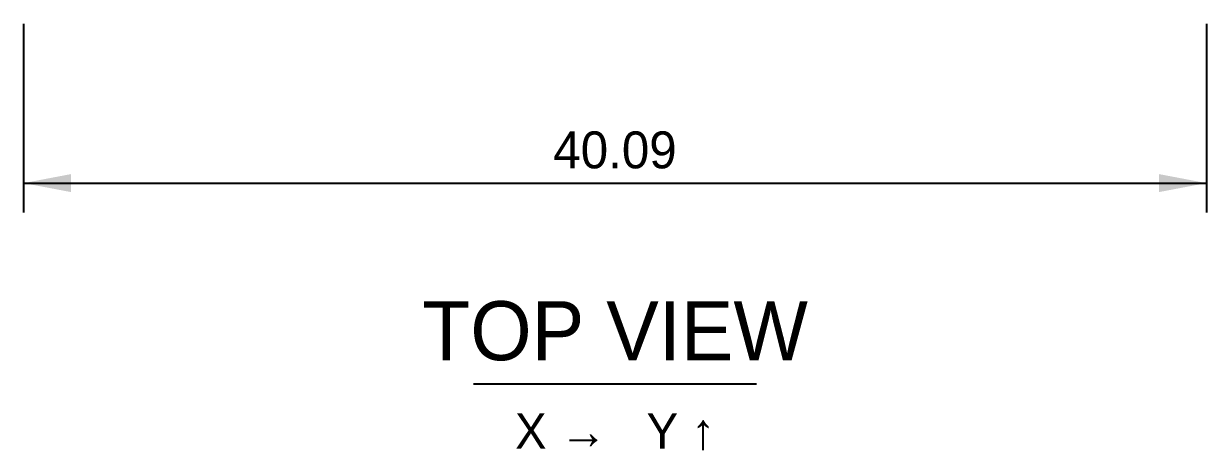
# Model space of a CAD drawing. Header units: millimetres. Extents: x 5 to 601, y 5 to 415.
# Drawn here: x 65.9 to 146.1, y 174.3 to 203.2 of the extents above; entities that cross this region are included whole.
import ezdxf
from ezdxf.enums import TextEntityAlignment as Align

# ---------------------------------------------------------------- set-up
doc = ezdxf.new("R2010")
doc.units = ezdxf.units.MM
doc.layers.add('DIM', color=3, linetype='CONTINUOUS')
doc.layers.add('TEXT', color=3, linetype='CONTINUOUS')

msp = doc.modelspace()

# ---------------------------------------------------------------- linework, layer by layer
at = {"layer": 'DIM'}
for p, q in [((65.915, 203.205), (65.915, 190.405)), ((146.085, 203.205), (146.085, 190.405)), ((65.915, 192.405), (146.085, 192.405))]:
    msp.add_line(p, q, dxfattribs=at)
for points in [[(65.915, 192.405), (69.115, 191.797), (69.115, 193.013)], [(146.085, 192.405), (142.885, 193.013), (142.885, 191.797)]]:
    msp.add_solid(points, dxfattribs=at)
at = {"layer": 'TEXT'}
msp.add_line((96.4, 178.805), (115.6, 178.805), dxfattribs=at)

# ---------------------------------------------------------------- texts
for s, height, p in [('40.09', 2.5, (106, 193.405)), ('TOP VIEW', 4, (106, 180.405)), ('X →   Y ↑', 2.4, (106, 174.405))]:
    msp.add_text(s, height=height, dxfattribs=at).set_placement(p, align=Align.CENTER)

doc.saveas('drawing.dxf')
